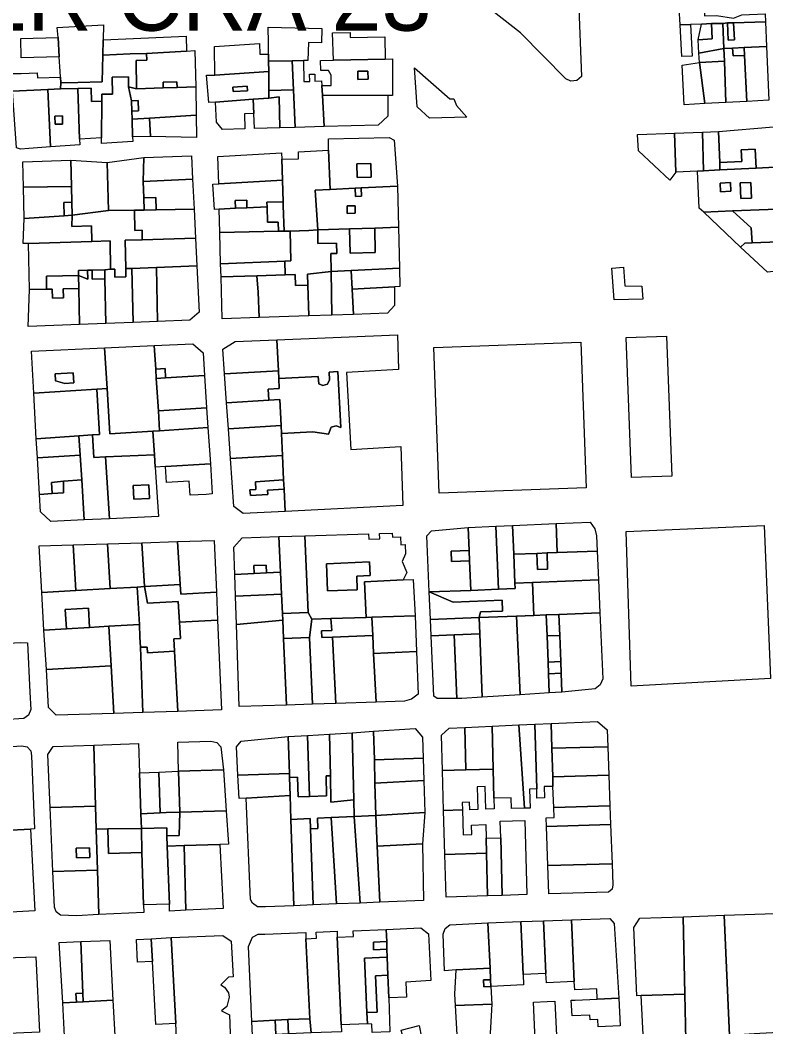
# Model space of a CAD drawing. Header units: inches. Extents: x 1138763 to 1140867, y 1050756 to 1053008.
# Drawn here: x 1139980.6 to 1140257.9, y 1052256.3 to 1052630.8 of the extents above; entities that cross this region are included whole.
import ezdxf

# ---------------------------------------------------------------- set-up
doc = ezdxf.new("R2010")
doc.units = ezdxf.units.IN
doc.header["$MEASUREMENT"] = 0
doc.linetypes.add('HIDDEN2', pattern=[0.1875, 0.125, -0.0625])
doc.layers.add('INTERCEPTORES REDISEÑADOS', color=92, linetype='HIDDEN2', lineweight=53)
doc.layers.add('LimEdif_AM', color=44, linetype='Continuous', lineweight=5)

msp = doc.modelspace()

# ---------------------------------------------------------------- linework, layer by layer
at = {"layer": 'LimEdif_AM'}
for points in [[(1140245.06, 1052642.5), (1140245.44, 1052637.62), (1140234.81, 1052637.25), (1140235.06, 1052632.37), (1140239.56, 1052632.5), (1140245.94, 1052631.5), (1140249.06, 1052632.75), (1140257.69, 1052633.12), (1140257.81, 1052630.12), (1140245.94, 1052629.75), (1140243.69, 1052629.75), (1140241.94, 1052629.62), (1140237.69, 1052629.5), (1140234.06, 1052629.37), (1140229.94, 1052629.25), (1140226.06, 1052629.12), (1140225.31, 1052641.62), (1140240.94, 1052642.37), (1140245.06, 1052642.5)], [(1140188.31, 1052638.5), (1140189.31, 1052609.87), (1140187.69, 1052608.37), (1140185.44, 1052608.12), (1140183.56, 1052609), (1140166.69, 1052626.12), (1140153.06, 1052636.75), (1140186.19, 1052638.62), (1140188.31, 1052638.5)], [(1140241.94, 1052629.62), (1140242.31, 1052620.25), (1140233.06, 1052618.5), (1140232.81, 1052623.5), (1140237.94, 1052623.87), (1140237.69, 1052629.5), (1140241.94, 1052629.62)], [(1140257.81, 1052630.12), (1140258.19, 1052621), (1140249.81, 1052620.62), (1140245.56, 1052620.37), (1140242.31, 1052620.25), (1140241.94, 1052629.62), (1140243.69, 1052629.75), (1140243.94, 1052623.37), (1140246.31, 1052623.5), (1140245.94, 1052629.75), (1140257.81, 1052630.12)], [(1140245.94, 1052629.75), (1140246.31, 1052623.5), (1140243.94, 1052623.37), (1140243.69, 1052629.75), (1140245.94, 1052629.75)], [(1139994.69, 1052624.37), (1139994.31, 1052628.12), (1140011.56, 1052629.12), (1140011.44, 1052623.5), (1140011.31, 1052617.75), (1140011.06, 1052607.87), (1140002.06, 1052607.62), (1139995.69, 1052607.5), (1139995.56, 1052609.62), (1139995.44, 1052611.75), (1139995.06, 1052617.12), (1139994.69, 1052624.37)], [(1140072.94, 1052618.12), (1140072.94, 1052622.37), (1140072.81, 1052628.25), (1140092.81, 1052627.75), (1140092.69, 1052622.37), (1140087.81, 1052622.5), (1140087.56, 1052615.75), (1140085.94, 1052615.75), (1140081.69, 1052615.62), (1140072.94, 1052615.5), (1140072.94, 1052618.12)], [(1140116.31, 1052616.25), (1140097.06, 1052615.87), (1140096.81, 1052626.12), (1140103.31, 1052626.25), (1140103.31, 1052624.37), (1140116.19, 1052624.62), (1140116.31, 1052616.25)], [(1140229.94, 1052629.25), (1140230.56, 1052617.37), (1140226.69, 1052617.25), (1140226.06, 1052629.12), (1140229.94, 1052629.25)], [(1140237.69, 1052629.5), (1140237.94, 1052623.87), (1140232.81, 1052623.5), (1140234.06, 1052629.37), (1140237.69, 1052629.5)], [(1139995.06, 1052617.12), (1139980.94, 1052616.75), (1139980.81, 1052624), (1139994.69, 1052624.37), (1139995.06, 1052617.12)], [(1140011.44, 1052623.5), (1140042.31, 1052624.87), (1140042.44, 1052619.25), (1140027.56, 1052618.37), (1140021.44, 1052618.25), (1140011.31, 1052617.75), (1140011.44, 1052623.5)], [(1140042.44, 1052619.25), (1140045.56, 1052619.5), (1140045.94, 1052606), (1140038.94, 1052605.75), (1140038.81, 1052607.87), (1140033.81, 1052607.75), (1140033.81, 1052605.62), (1140023.81, 1052605.25), (1140023.69, 1052615.75), (1140027.69, 1052615.87), (1140027.56, 1052618.37), (1140042.44, 1052619.25)], [(1140072.94, 1052615.5), (1140073.06, 1052611.75), (1140052.94, 1052610.37), (1140052.81, 1052621), (1140069.56, 1052622.12), (1140069.69, 1052618.12), (1140072.94, 1052618.12), (1140072.94, 1052615.5)], [(1140242.31, 1052620.25), (1140242.56, 1052615.5), (1140233.31, 1052615), (1140233.06, 1052618.5), (1140242.31, 1052620.25)], [(1140245.56, 1052620.37), (1140245.81, 1052617.5), (1140249.94, 1052617.62), (1140250.81, 1052600.5), (1140243.06, 1052600.12), (1140242.56, 1052615.5), (1140242.31, 1052620.25), (1140245.56, 1052620.37)], [(1140249.81, 1052620.62), (1140249.94, 1052617.62), (1140245.81, 1052617.5), (1140245.56, 1052620.37), (1140249.81, 1052620.62)], [(1140258.19, 1052621), (1140259.06, 1052601), (1140250.81, 1052600.5), (1140249.94, 1052617.62), (1140249.81, 1052620.62), (1140258.19, 1052621)], [(1140027.56, 1052618.37), (1140027.69, 1052615.87), (1140023.69, 1052615.75), (1140023.81, 1052605.25), (1140020.81, 1052606), (1140020.81, 1052609.75), (1140014.81, 1052609.62), (1140014.94, 1052603.25), (1140010.94, 1052603.25), (1140010.94, 1052600.62), (1140007.06, 1052600.5), (1140006.94, 1052605.5), (1140002.06, 1052605.37), (1139995.56, 1052605.25), (1139995.69, 1052607.5), (1140002.06, 1052607.62), (1140011.06, 1052607.87), (1140011.31, 1052617.75), (1140021.44, 1052618.25), (1140027.56, 1052618.37)], [(1140081.69, 1052615.62), (1140082.19, 1052604.87), (1140073.06, 1052604.62), (1140073.06, 1052611.75), (1140072.94, 1052615.5), (1140081.69, 1052615.62)], [(1140085.94, 1052615.75), (1140086.06, 1052608), (1140088.31, 1052608), (1140088.19, 1052610.75), (1140090.19, 1052610.75), (1140090.19, 1052608.12), (1140092.69, 1052608.25), (1140092.81, 1052606.5), (1140093.06, 1052602.87), (1140093.69, 1052591.25), (1140082.81, 1052590.87), (1140082.19, 1052604.87), (1140081.69, 1052615.62), (1140085.94, 1052615.75)], [(1140116.31, 1052616.25), (1140119.06, 1052616.37), (1140119.06, 1052602.75), (1140117.31, 1052602.75), (1140093.06, 1052602.87), (1140092.81, 1052606.5), (1140096.31, 1052606.5), (1140096.31, 1052610.37), (1140095.31, 1052612.12), (1140092.44, 1052612.12), (1140092.31, 1052615.75), (1140097.06, 1052615.87), (1140116.31, 1052616.25)], [(1140235.19, 1052599.75), (1140227.56, 1052599.25), (1140226.81, 1052614.12), (1140233.31, 1052615), (1140235.19, 1052599.75)], [(1140242.56, 1052615.5), (1140243.06, 1052600.12), (1140235.19, 1052599.75), (1140233.31, 1052615), (1140242.56, 1052615.5)], [(1139995.69, 1052607.5), (1139995.56, 1052605.25), (1139990.81, 1052605), (1139977.69, 1052604.37), (1139977.31, 1052611), (1139980.94, 1052611), (1139986.94, 1052611.25), (1139987.06, 1052609.37), (1139995.56, 1052609.62), (1139995.69, 1052607.5)], [(1140073.06, 1052611.75), (1140073.06, 1052604.62), (1140073.06, 1052601.75), (1140067.19, 1052601.37), (1140053.19, 1052600.25), (1140050.69, 1052600.12), (1140049.94, 1052610.37), (1140052.94, 1052610.37), (1140073.06, 1052611.75)], [(1140106.19, 1052608.75), (1140110.06, 1052608.87), (1140109.94, 1052611.87), (1140106.19, 1052611.87), (1140106.19, 1052608.75)], [(1140106.19, 1052608.75), (1140106.19, 1052611.87), (1140109.94, 1052611.87), (1140110.06, 1052608.87), (1140106.19, 1052608.75)], [(1140132.81, 1052594.37), (1140128.19, 1052598.5), (1140127.31, 1052613.12), (1140140.44, 1052601.5), (1140141.94, 1052601.5), (1140142.81, 1052599), (1140146.69, 1052594.75), (1140132.81, 1052594.37)], [(1140020.81, 1052606), (1140021.94, 1052600.75), (1140022.06, 1052597), (1140022.19, 1052594), (1140022.31, 1052587.37), (1140022.44, 1052585.62), (1140010.81, 1052584.87), (1140010.81, 1052587), (1140010.94, 1052600.62), (1140010.94, 1052603.25), (1140014.94, 1052603.25), (1140014.81, 1052609.62), (1140020.81, 1052609.75), (1140020.81, 1052606)], [(1140038.94, 1052605.75), (1140033.81, 1052605.62), (1140033.81, 1052607.75), (1140038.81, 1052607.87), (1140038.94, 1052605.75)], [(1139990.81, 1052605), (1139991.81, 1052583.62), (1139983.81, 1052583.12), (1139980.69, 1052582.87), (1139979.19, 1052583.37), (1139977.69, 1052604.37), (1139990.81, 1052605)], [(1140002.06, 1052605.37), (1140002.69, 1052586.5), (1140002.81, 1052584.37), (1139991.81, 1052583.62), (1139990.81, 1052605), (1139995.56, 1052605.25), (1140002.06, 1052605.37)], [(1140010.94, 1052600.62), (1140010.81, 1052587), (1140002.69, 1052586.5), (1140002.06, 1052605.37), (1140006.94, 1052605.5), (1140007.06, 1052600.5), (1140010.94, 1052600.62)], [(1140045.94, 1052606), (1140046.06, 1052595.5), (1140028.69, 1052594.37), (1140022.19, 1052594), (1140022.06, 1052597), (1140024.56, 1052597.12), (1140024.44, 1052600.87), (1140021.94, 1052600.75), (1140020.81, 1052606), (1140023.81, 1052605.25), (1140033.81, 1052605.62), (1140038.94, 1052605.75), (1140045.94, 1052606)], [(1140059.81, 1052604.25), (1140065.19, 1052604.5), (1140065.06, 1052606.25), (1140059.69, 1052605.87), (1140059.81, 1052604.25)], [(1140059.81, 1052604.25), (1140059.69, 1052605.87), (1140065.06, 1052606.25), (1140065.19, 1052604.5), (1140059.81, 1052604.25)], [(1140082.19, 1052604.87), (1140082.81, 1052590.87), (1140077.19, 1052590.75), (1140076.94, 1052602.25), (1140073.06, 1052601.75), (1140073.06, 1052604.62), (1140082.19, 1052604.87)], [(1140022.06, 1052597), (1140021.94, 1052600.75), (1140024.44, 1052600.87), (1140024.56, 1052597.12), (1140022.06, 1052597)], [(1140067.19, 1052601.37), (1140067.44, 1052596.12), (1140064.06, 1052596), (1140064.19, 1052590.37), (1140055.81, 1052590.12), (1140053.56, 1052592.87), (1140053.19, 1052600.25), (1140067.19, 1052601.37)], [(1140073.06, 1052601.75), (1140076.94, 1052602.25), (1140077.19, 1052590.75), (1140067.69, 1052590.5), (1140067.44, 1052596.12), (1140067.19, 1052601.37), (1140073.06, 1052601.75)], [(1140117.31, 1052602.75), (1140117.31, 1052595.12), (1140113.69, 1052591.75), (1140093.69, 1052591.25), (1140093.06, 1052602.87), (1140117.31, 1052602.75)], [(1139996.31, 1052592.12), (1139996.31, 1052595.25), (1139993.44, 1052595.12), (1139993.56, 1052592.12), (1139996.31, 1052592.12)], [(1139996.31, 1052592.12), (1139993.56, 1052592.12), (1139993.44, 1052595.12), (1139996.31, 1052595.25), (1139996.31, 1052592.12)], [(1140028.69, 1052594.37), (1140029.06, 1052587.5), (1140022.31, 1052587.37), (1140022.19, 1052594), (1140028.69, 1052594.37)], [(1140046.06, 1052595.5), (1140046.19, 1052587.12), (1140029.06, 1052587.5), (1140028.69, 1052594.37), (1140046.06, 1052595.5)], [(1140224.44, 1052574.25), (1140222.19, 1052571.25), (1140210.56, 1052582.25), (1140210.19, 1052588.25), (1140223.94, 1052588.75), (1140224.44, 1052574.25)], [(1140223.94, 1052588.75), (1140234.31, 1052589.12), (1140234.69, 1052574.75), (1140232.56, 1052574.62), (1140224.44, 1052574.25), (1140223.94, 1052588.75)], [(1140234.31, 1052589.12), (1140240.31, 1052589.37), (1140240.81, 1052577.87), (1140240.81, 1052575.12), (1140234.69, 1052574.75), (1140234.31, 1052589.12)], [(1140240.81, 1052577.87), (1140240.31, 1052589.37), (1140260.81, 1052591.12), (1140261.44, 1052576.12), (1140254.31, 1052575.75), (1140253.94, 1052582.87), (1140248.81, 1052582.62), (1140249.06, 1052578.25), (1140240.81, 1052577.87)], [(1140095.31, 1052582.5), (1140095.31, 1052586.62), (1140117.81, 1052587.12), (1140119.69, 1052586.12), (1140120.94, 1052569), (1140107.44, 1052568.37), (1140105.19, 1052568.25), (1140095.94, 1052567.87), (1140095.31, 1052582.5)], [(1140078.19, 1052571.25), (1140054.44, 1052569.87), (1140054.06, 1052580.12), (1140077.81, 1052581.5), (1140077.94, 1052579.12), (1140078.19, 1052571.25)], [(1140077.94, 1052579.12), (1140084.06, 1052579.25), (1140084.06, 1052581.87), (1140095.31, 1052582.5), (1140095.94, 1052567.87), (1140090.31, 1052567.62), (1140091.31, 1052552.75), (1140087.94, 1052552.5), (1140081.06, 1052552.37), (1140078.81, 1052552.37), (1140078.44, 1052561.75), (1140078.44, 1052563.25), (1140078.19, 1052571.25), (1140077.94, 1052579.12)], [(1140254.31, 1052575.75), (1140240.81, 1052575.12), (1140240.81, 1052577.87), (1140249.06, 1052578.25), (1140248.81, 1052582.62), (1140253.94, 1052582.87), (1140254.31, 1052575.75)], [(1139999.44, 1052578.75), (1139999.69, 1052568.87), (1139981.81, 1052568.62), (1139981.56, 1052578.12), (1139999.44, 1052578.75)], [(1139999.44, 1052578.75), (1140012.94, 1052577.87), (1140013.44, 1052560), (1139999.94, 1052558.25), (1139999.81, 1052563.12), (1139999.69, 1052568.87), (1139999.44, 1052578.75)], [(1140012.94, 1052577.87), (1140026.56, 1052579.75), (1140026.31, 1052570.75), (1140026.56, 1052564.75), (1140026.69, 1052560.12), (1140023.06, 1052560.12), (1140013.44, 1052560), (1140012.94, 1052577.87)], [(1140026.56, 1052579.75), (1140044.31, 1052580.37), (1140044.69, 1052571.62), (1140026.31, 1052570.75), (1140026.56, 1052579.75)], [(1140105.94, 1052572.25), (1140111.19, 1052572.37), (1140111.06, 1052577.5), (1140105.81, 1052577.37), (1140105.94, 1052572.25)], [(1140105.94, 1052572.25), (1140105.81, 1052577.37), (1140111.06, 1052577.5), (1140111.19, 1052572.37), (1140105.94, 1052572.25)], [(1140261.44, 1052576.12), (1140262.19, 1052560.5), (1140245.56, 1052559.87), (1140234.81, 1052559.37), (1140233.19, 1052560.87), (1140232.56, 1052574.62), (1140234.69, 1052574.75), (1140240.81, 1052575.12), (1140254.31, 1052575.75), (1140261.44, 1052576.12)], [(1140044.69, 1052571.62), (1140045.31, 1052560.5), (1140031.19, 1052560.25), (1140031.06, 1052564.87), (1140026.56, 1052564.75), (1140026.31, 1052570.75), (1140044.69, 1052571.62)], [(1140078.19, 1052571.25), (1140078.44, 1052563.25), (1140072.31, 1052563.12), (1140072.44, 1052561.37), (1140064.94, 1052561), (1140064.94, 1052563.87), (1140060.56, 1052563.75), (1140060.69, 1052560.87), (1140054.56, 1052560.5), (1140052.81, 1052560.37), (1140052.19, 1052569.75), (1140054.44, 1052569.87), (1140078.19, 1052571.25)], [(1140241.06, 1052567), (1140244.94, 1052567.25), (1140244.81, 1052570.37), (1140240.94, 1052570.12), (1140241.06, 1052567)], [(1140241.06, 1052567), (1140240.94, 1052570.12), (1140244.81, 1052570.37), (1140244.94, 1052567.25), (1140241.06, 1052567)], [(1140248.69, 1052564.5), (1140252.56, 1052564.62), (1140252.31, 1052570.37), (1140248.44, 1052570.25), (1140248.69, 1052564.5)], [(1140248.69, 1052564.5), (1140248.44, 1052570.25), (1140252.31, 1052570.37), (1140252.56, 1052564.62), (1140248.69, 1052564.5)], [(1139999.69, 1052568.87), (1139999.81, 1052563.12), (1139996.81, 1052563), (1139996.94, 1052558), (1139982.06, 1052557), (1139981.81, 1052568.62), (1139999.69, 1052568.87)], [(1140120.94, 1052569), (1140121.31, 1052553.75), (1140112.44, 1052553.37), (1140103.06, 1052553.12), (1140091.31, 1052552.75), (1140090.31, 1052567.62), (1140095.94, 1052567.87), (1140105.19, 1052568.25), (1140105.31, 1052565.25), (1140107.56, 1052565.37), (1140107.44, 1052568.37), (1140120.94, 1052569)], [(1140107.44, 1052568.37), (1140107.56, 1052565.37), (1140105.31, 1052565.25), (1140105.19, 1052568.25), (1140107.44, 1052568.37)], [(1139999.94, 1052558.25), (1139996.94, 1052558), (1139996.81, 1052563), (1139999.81, 1052563.12), (1139999.94, 1052558.25)], [(1140031.19, 1052560.25), (1140026.69, 1052560.12), (1140026.56, 1052564.75), (1140031.06, 1052564.87), (1140031.19, 1052560.25)], [(1140064.94, 1052561), (1140060.69, 1052560.87), (1140060.56, 1052563.75), (1140064.94, 1052563.87), (1140064.94, 1052561)], [(1140078.44, 1052563.25), (1140078.44, 1052561.75), (1140078.81, 1052552.37), (1140076.69, 1052552.37), (1140076.56, 1052555.62), (1140072.56, 1052555.62), (1140072.44, 1052561.37), (1140072.31, 1052563.12), (1140078.44, 1052563.25)], [(1140023.06, 1052560.12), (1140023.19, 1052552.5), (1140025.94, 1052552.62), (1140025.94, 1052549.12), (1140019.69, 1052549), (1140019.94, 1052538.37), (1140019.94, 1052535.37), (1140015.81, 1052535.25), (1140015.81, 1052538.12), (1140014.19, 1052538.12), (1140014.06, 1052548.75), (1140007.19, 1052548.5), (1140007.06, 1052554.25), (1139999.81, 1052554), (1139999.94, 1052558.25), (1140013.44, 1052560), (1140023.06, 1052560.12)], [(1140045.31, 1052560.5), (1140045.81, 1052549.75), (1140025.94, 1052549.12), (1140025.94, 1052552.62), (1140023.19, 1052552.5), (1140023.06, 1052560.12), (1140026.69, 1052560.12), (1140031.19, 1052560.25), (1140045.31, 1052560.5)], [(1140072.44, 1052561.37), (1140072.56, 1052555.62), (1140076.56, 1052555.62), (1140076.69, 1052552.37), (1140054.81, 1052551.87), (1140054.56, 1052560.5), (1140060.69, 1052560.87), (1140064.94, 1052561), (1140072.44, 1052561.37)], [(1140102.19, 1052558.87), (1140105.19, 1052559), (1140105.19, 1052561.75), (1140102.19, 1052561.75), (1140102.19, 1052558.87)], [(1140102.19, 1052558.87), (1140102.19, 1052561.75), (1140105.19, 1052561.75), (1140105.19, 1052559), (1140102.19, 1052558.87)], [(1140245.56, 1052559.87), (1140252.44, 1052553.5), (1140252.81, 1052548), (1140250.06, 1052547.87), (1140248.56, 1052546.37), (1140234.81, 1052559.37), (1140245.56, 1052559.87)], [(1140262.19, 1052560.5), (1140262.69, 1052548.37), (1140252.81, 1052548), (1140252.44, 1052553.5), (1140245.56, 1052559.87), (1140262.19, 1052560.5)], [(1139999.94, 1052558.25), (1139999.81, 1052554), (1140007.06, 1052554.25), (1140007.19, 1052548.5), (1139983.69, 1052547.75), (1139981.69, 1052547.75), (1139982.06, 1052557), (1139996.94, 1052558), (1139999.94, 1052558.25)], [(1140078.81, 1052552.37), (1140081.06, 1052552.37), (1140081.31, 1052541.25), (1140079.06, 1052541.12), (1140055.06, 1052540.12), (1140054.81, 1052551.87), (1140076.69, 1052552.37), (1140078.81, 1052552.37)], [(1140091.31, 1052552.75), (1140091.31, 1052547.75), (1140098.19, 1052547.87), (1140098.31, 1052544), (1140096.19, 1052544), (1140096.31, 1052537.25), (1140087.44, 1052536.37), (1140087.56, 1052532.25), (1140082.94, 1052532.12), (1140082.81, 1052536.25), (1140079.19, 1052536.12), (1140079.06, 1052541.12), (1140081.31, 1052541.25), (1140081.06, 1052552.37), (1140087.94, 1052552.5), (1140091.31, 1052552.75)], [(1140121.31, 1052553.75), (1140121.69, 1052538.5), (1140103.69, 1052537.62), (1140096.31, 1052537.25), (1140096.19, 1052544), (1140098.31, 1052544), (1140098.19, 1052547.87), (1140091.31, 1052547.75), (1140091.31, 1052552.75), (1140103.06, 1052553.12), (1140103.31, 1052544.12), (1140112.56, 1052544.37), (1140112.44, 1052553.37), (1140121.31, 1052553.75)], [(1140112.44, 1052553.37), (1140112.56, 1052544.37), (1140103.31, 1052544.12), (1140103.06, 1052553.12), (1140112.44, 1052553.37)], [(1140007.19, 1052548.5), (1140014.06, 1052548.75), (1140014.19, 1052538.12), (1140012.06, 1052537.87), (1140007.31, 1052537.75), (1140005.56, 1052537.75), (1140002.31, 1052537.62), (1140002.31, 1052535.87), (1139990.31, 1052535.62), (1139990.31, 1052530.75), (1139984.06, 1052530.62), (1139983.69, 1052547.75), (1140007.19, 1052548.5)], [(1140045.81, 1052549.75), (1140046.31, 1052539.37), (1140031.31, 1052538.75), (1140022.06, 1052538.37), (1140019.94, 1052538.37), (1140019.69, 1052549), (1140025.94, 1052549.12), (1140045.81, 1052549.75)], [(1140262.69, 1052548.37), (1140263.19, 1052537.5), (1140258.56, 1052537), (1140248.56, 1052546.37), (1140250.06, 1052547.87), (1140252.81, 1052548), (1140262.69, 1052548.37)], [(1140079.06, 1052541.12), (1140079.19, 1052536.12), (1140068.56, 1052535.75), (1140055.31, 1052535.37), (1140055.06, 1052540.12), (1140079.06, 1052541.12)], [(1140005.56, 1052537.75), (1140005.69, 1052534.5), (1140002.31, 1052535.87), (1140002.31, 1052537.62), (1140005.56, 1052537.75)], [(1140007.31, 1052537.75), (1140007.31, 1052534.5), (1140012.06, 1052534.62), (1140012.44, 1052518), (1140002.69, 1052517.62), (1140002.44, 1052531), (1140002.31, 1052535.87), (1140005.69, 1052534.5), (1140005.56, 1052537.75), (1140007.31, 1052537.75)], [(1140012.06, 1052537.87), (1140012.06, 1052534.62), (1140007.31, 1052534.5), (1140007.31, 1052537.75), (1140012.06, 1052537.87)], [(1140022.06, 1052538.37), (1140022.56, 1052518.37), (1140012.44, 1052518), (1140012.06, 1052534.62), (1140012.06, 1052537.87), (1140014.19, 1052538.12), (1140015.81, 1052538.12), (1140015.81, 1052535.25), (1140019.94, 1052535.37), (1140019.94, 1052538.37), (1140022.06, 1052538.37)], [(1140031.31, 1052538.75), (1140031.69, 1052518.75), (1140022.56, 1052518.37), (1140022.06, 1052538.37), (1140031.31, 1052538.75)], [(1140046.31, 1052539.37), (1140047.19, 1052522.12), (1140043.69, 1052519.25), (1140031.69, 1052518.75), (1140031.31, 1052538.75), (1140046.31, 1052539.37)], [(1140079.19, 1052536.12), (1140082.81, 1052536.25), (1140082.94, 1052532.12), (1140087.56, 1052532.25), (1140087.94, 1052520.87), (1140069.44, 1052520.25), (1140069.06, 1052529.62), (1140068.56, 1052535.75), (1140079.19, 1052536.12)], [(1140096.31, 1052537.25), (1140096.44, 1052521.12), (1140087.94, 1052520.87), (1140087.56, 1052532.25), (1140087.44, 1052536.37), (1140096.31, 1052537.25)], [(1140103.69, 1052537.62), (1140104.06, 1052530.75), (1140104.56, 1052521.37), (1140096.44, 1052521.12), (1140096.31, 1052537.25), (1140103.69, 1052537.62)], [(1140121.69, 1052538.5), (1140121.81, 1052531.75), (1140119.81, 1052531.62), (1140104.06, 1052530.75), (1140103.69, 1052537.62), (1140121.69, 1052538.5)], [(1140201.56, 1052526.75), (1140200.69, 1052538.5), (1140204.94, 1052538.87), (1140205.44, 1052532), (1140211.81, 1052531.87), (1140212.19, 1052527), (1140201.56, 1052526.75)], [(1140002.44, 1052531), (1139996.56, 1052530.87), (1139996.69, 1052527.5), (1139992.56, 1052527.37), (1139992.44, 1052530.75), (1139990.31, 1052530.75), (1139990.31, 1052535.62), (1140002.31, 1052535.87), (1140002.44, 1052531)], [(1140068.56, 1052535.75), (1140069.06, 1052529.62), (1140069.44, 1052520.25), (1140055.69, 1052519.75), (1140055.31, 1052535.37), (1140068.56, 1052535.75)], [(1139990.31, 1052530.75), (1139992.44, 1052530.75), (1139992.56, 1052527.37), (1139996.69, 1052527.5), (1139996.56, 1052530.87), (1140002.44, 1052531), (1140002.69, 1052517.62), (1139983.56, 1052516.87), (1139984.06, 1052530.62), (1139990.31, 1052530.75)], [(1140119.81, 1052531.62), (1140119.81, 1052524.62), (1140117.19, 1052521.75), (1140104.56, 1052521.37), (1140104.06, 1052530.75), (1140119.81, 1052531.62)], [(1140076.69, 1052500.37), (1140076.06, 1052511.87), (1140120.94, 1052513.75), (1140121.31, 1052500.87), (1140101.94, 1052499.75), (1140103.56, 1052471.12), (1140122.19, 1052472.25), (1140122.94, 1052450.25), (1140079.19, 1052448), (1140078.81, 1052456.37), (1140078.56, 1052459.75), (1140078.19, 1052468.87), (1140077.81, 1052477), (1140089.44, 1052477.62), (1140095.31, 1052476.75), (1140096.31, 1052479.37), (1140098.06, 1052479.87), (1140099.81, 1052479.25), (1140098.69, 1052500.12), (1140095.56, 1052499.87), (1140095.69, 1052497), (1140094.94, 1052495.37), (1140093.19, 1052494.87), (1140091.69, 1052495.5), (1140091.44, 1052498.25), (1140076.81, 1052497.5), (1140076.69, 1052500.37)], [(1140031.06, 1052501), (1140030.44, 1052509.75), (1140044.81, 1052510.37), (1140048.69, 1052507), (1140049.19, 1052498.62), (1140034.69, 1052497.75), (1140034.56, 1052501.25), (1140031.06, 1052501)], [(1140076.69, 1052500.37), (1140056.56, 1052499.25), (1140055.94, 1052508.37), (1140060.56, 1052511.25), (1140076.06, 1052511.87), (1140076.69, 1052500.37)], [(1140136.44, 1052454.87), (1140134.44, 1052509), (1140189.06, 1052511), (1140191.06, 1052456.87), (1140136.44, 1052454.87)], [(1140207.94, 1052460.62), (1140205.94, 1052512.75), (1140220.94, 1052513.25), (1140222.94, 1052461.12), (1140207.94, 1052460.62)], [(1140012.94, 1052493.75), (1140009.06, 1052493.5), (1139985.69, 1052492), (1139984.81, 1052507.62), (1140011.94, 1052508.87), (1140012.94, 1052493.75)], [(1140011.94, 1052508.87), (1140030.44, 1052509.75), (1140031.06, 1052501), (1140031.19, 1052497.5), (1140032.06, 1052485.5), (1140032.44, 1052478), (1140029.94, 1052477.87), (1140013.94, 1052476.87), (1140012.94, 1052493.75), (1140011.94, 1052508.87)], [(1139997.19, 1052495.62), (1140000.56, 1052495.87), (1140000.31, 1052499.62), (1139993.56, 1052499.25), (1139993.69, 1052496.62), (1139997.19, 1052495.62)], [(1139997.19, 1052495.62), (1139993.69, 1052496.62), (1139993.56, 1052499.25), (1140000.31, 1052499.62), (1140000.56, 1052495.87), (1139997.19, 1052495.62)], [(1140034.69, 1052497.75), (1140031.19, 1052497.5), (1140031.06, 1052501), (1140034.56, 1052501.25), (1140034.69, 1052497.75)], [(1140049.19, 1052498.62), (1140049.94, 1052486.62), (1140032.06, 1052485.5), (1140031.19, 1052497.5), (1140034.69, 1052497.75), (1140049.19, 1052498.62)], [(1140076.69, 1052500.37), (1140076.81, 1052497.5), (1140076.94, 1052493.75), (1140072.81, 1052493.5), (1140073.06, 1052489.5), (1140057.31, 1052488.5), (1140056.56, 1052499.25), (1140076.69, 1052500.37)], [(1140076.81, 1052497.5), (1140091.44, 1052498.25), (1140091.69, 1052495.5), (1140093.19, 1052494.87), (1140094.94, 1052495.37), (1140095.69, 1052497), (1140095.56, 1052499.87), (1140098.69, 1052500.12), (1140099.81, 1052479.25), (1140098.06, 1052479.87), (1140096.31, 1052479.37), (1140095.31, 1052476.75), (1140089.44, 1052477.62), (1140077.81, 1052477), (1140077.69, 1052480), (1140077.19, 1052489.75), (1140073.06, 1052489.5), (1140072.81, 1052493.5), (1140076.94, 1052493.75), (1140076.81, 1052497.5)], [(1140009.06, 1052493.5), (1140010.06, 1052476.62), (1140007.44, 1052476.5), (1140002.44, 1052476.12), (1139986.56, 1052475.12), (1139985.69, 1052492), (1140009.06, 1052493.5)], [(1140012.94, 1052493.75), (1140013.94, 1052476.87), (1140029.94, 1052477.87), (1140030.56, 1052469.12), (1140012.31, 1052468.37), (1140007.94, 1052468.12), (1140007.44, 1052476.5), (1140010.06, 1052476.62), (1140009.06, 1052493.5), (1140012.94, 1052493.75)], [(1140073.06, 1052489.5), (1140077.19, 1052489.75), (1140077.69, 1052480), (1140058.06, 1052478.75), (1140057.31, 1052488.5), (1140073.06, 1052489.5)], [(1140049.94, 1052486.62), (1140050.44, 1052479.25), (1140032.44, 1052478), (1140032.06, 1052485.5), (1140049.94, 1052486.62)], [(1140077.69, 1052480), (1140077.81, 1052477), (1140078.19, 1052468.87), (1140058.81, 1052467.75), (1140058.06, 1052478.75), (1140077.69, 1052480)], [(1140002.44, 1052476.12), (1140002.94, 1052469), (1139987.06, 1052468), (1139986.56, 1052475.12), (1140002.44, 1052476.12)], [(1140007.44, 1052476.5), (1140007.94, 1052468.12), (1140012.31, 1052468.37), (1140013.81, 1052445.25), (1140004.44, 1052444.87), (1140003.56, 1052459.75), (1140002.94, 1052469), (1140002.44, 1052476.12), (1140007.44, 1052476.5)], [(1140050.44, 1052479.25), (1140051.31, 1052465.75), (1140034.69, 1052464.75), (1140030.81, 1052464.5), (1140030.56, 1052469.12), (1140029.94, 1052477.87), (1140032.44, 1052478), (1140050.44, 1052479.25)], [(1140002.94, 1052469), (1140003.56, 1052459.75), (1139996.69, 1052459.37), (1139992.19, 1052458.87), (1139992.44, 1052454.75), (1139987.81, 1052454.37), (1139987.06, 1052468), (1140002.94, 1052469)], [(1140030.56, 1052469.12), (1140030.81, 1052464.5), (1140031.56, 1052453.37), (1140032.06, 1052446.12), (1140013.81, 1052445.25), (1140012.31, 1052468.37), (1140030.56, 1052469.12)], [(1140078.19, 1052468.87), (1140078.56, 1052459.75), (1140068.06, 1052459.12), (1140068.19, 1052456.25), (1140066.06, 1052456.12), (1140066.19, 1052454), (1140072.69, 1052454.37), (1140072.56, 1052456), (1140078.81, 1052456.37), (1140079.19, 1052448), (1140063.56, 1052447.25), (1140060.06, 1052449.87), (1140058.81, 1052467.75), (1140078.19, 1052468.87)], [(1140051.31, 1052465.75), (1140051.94, 1052454.62), (1140049.81, 1052454.37), (1140043.81, 1052454.12), (1140043.44, 1052459.25), (1140035.06, 1052458.87), (1140034.69, 1052464.75), (1140051.31, 1052465.75)], [(1140003.56, 1052459.75), (1140004.44, 1052444.87), (1139991.94, 1052444.25), (1139988.19, 1052447.87), (1139987.81, 1052454.37), (1139992.44, 1052454.75), (1139996.69, 1052455), (1139996.69, 1052459.37), (1140003.56, 1052459.75)], [(1139992.44, 1052454.75), (1139992.19, 1052458.87), (1139996.69, 1052459.37), (1139996.69, 1052455), (1139992.44, 1052454.75)], [(1140022.81, 1052452.62), (1140028.69, 1052452.87), (1140028.44, 1052458), (1140022.56, 1052457.75), (1140022.81, 1052452.62)], [(1140022.81, 1052452.62), (1140022.56, 1052457.75), (1140028.44, 1052458), (1140028.69, 1052452.87), (1140022.81, 1052452.62)], [(1140078.81, 1052456.37), (1140072.56, 1052456), (1140072.69, 1052454.37), (1140066.19, 1052454), (1140066.06, 1052456.12), (1140068.19, 1052456.25), (1140068.06, 1052459.12), (1140078.56, 1052459.75), (1140078.81, 1052456.37)], [(1140147.19, 1052442.12), (1140157.44, 1052442.62), (1140158.44, 1052419.12), (1140148.19, 1052418.62), (1140147.69, 1052429.62), (1140147.56, 1052433.5), (1140147.19, 1052442.12)], [(1140157.44, 1052442.62), (1140163.69, 1052442.87), (1140164.19, 1052432.12), (1140164.56, 1052421.37), (1140164.69, 1052419.37), (1140158.44, 1052419.12), (1140157.44, 1052442.62)], [(1140163.69, 1052442.87), (1140179.94, 1052443.62), (1140180.31, 1052432.75), (1140176.56, 1052432.62), (1140172.81, 1052432.37), (1140164.19, 1052432.12), (1140163.69, 1052442.87)], [(1140179.94, 1052443.62), (1140192.56, 1052444.12), (1140194.31, 1052441.62), (1140194.94, 1052439), (1140195.19, 1052433.25), (1140180.31, 1052432.75), (1140179.94, 1052443.62)], [(1140207.81, 1052383), (1140205.94, 1052440.62), (1140257.31, 1052442.87), (1140259.69, 1052385.87), (1140207.81, 1052383)], [(1140077.44, 1052425.5), (1140072.19, 1052425.25), (1140072.06, 1052428.12), (1140067.44, 1052428), (1140067.56, 1052425), (1140060.44, 1052424.62), (1140060.06, 1052434.75), (1140063.19, 1052438.25), (1140076.81, 1052438.75), (1140077.44, 1052425.5)], [(1140076.81, 1052438.75), (1140086.44, 1052439), (1140087.69, 1052410.5), (1140078.19, 1052410.12), (1140077.81, 1052417.25), (1140077.44, 1052425.5), (1140076.81, 1052438.75)], [(1140086.44, 1052439), (1140110.19, 1052439.75), (1140110.31, 1052437.75), (1140114.31, 1052437.87), (1140114.19, 1052439.87), (1140118.94, 1052440), (1140119.06, 1052438.5), (1140122.06, 1052438.62), (1140122.19, 1052435.62), (1140123.81, 1052435.75), (1140123.94, 1052432.25), (1140122.69, 1052429.37), (1140124.44, 1052425.37), (1140123.06, 1052422.62), (1140108.69, 1052421.87), (1140109.31, 1052408.62), (1140096.19, 1052408.25), (1140089.06, 1052408), (1140087.69, 1052410.5), (1140086.44, 1052439)], [(1140147.56, 1052433.5), (1140140.94, 1052433.25), (1140141.06, 1052429.37), (1140147.69, 1052429.62), (1140148.19, 1052418.62), (1140132.69, 1052418.12), (1140131.81, 1052439), (1140133.56, 1052440.87), (1140147.19, 1052442.12), (1140147.56, 1052433.5)], [(1140001.31, 1052418.62), (1139988.69, 1052417.87), (1139987.69, 1052435.25), (1140000.31, 1052435.62), (1140001.31, 1052418.62)], [(1140000.31, 1052435.62), (1140013.06, 1052436), (1140014.06, 1052419.37), (1140001.31, 1052418.62), (1140000.31, 1052435.62)], [(1140013.06, 1052436), (1140025.81, 1052436.37), (1140026.81, 1052420.12), (1140024.06, 1052419.87), (1140014.06, 1052419.37), (1140013.06, 1052436)], [(1140025.81, 1052436.37), (1140039.06, 1052436.87), (1140040.06, 1052420.87), (1140026.81, 1052420.12), (1140025.81, 1052436.37)], [(1140040.06, 1052420.87), (1140039.06, 1052436.87), (1140052.69, 1052437.25), (1140053.56, 1052418), (1140040.31, 1052417.25), (1140040.06, 1052420.87)], [(1140147.69, 1052429.62), (1140141.06, 1052429.37), (1140140.94, 1052433.25), (1140147.56, 1052433.5), (1140147.69, 1052429.62)], [(1140195.19, 1052433.25), (1140195.69, 1052422.62), (1140171.19, 1052421.62), (1140164.56, 1052421.37), (1140164.19, 1052432.12), (1140172.81, 1052432.37), (1140173.06, 1052426.5), (1140176.69, 1052426.62), (1140176.56, 1052432.62), (1140180.31, 1052432.75), (1140195.19, 1052433.25)], [(1140176.56, 1052432.62), (1140176.69, 1052426.62), (1140173.06, 1052426.5), (1140172.81, 1052432.37), (1140176.56, 1052432.62)], [(1140072.19, 1052425.25), (1140067.56, 1052425), (1140067.44, 1052428), (1140072.06, 1052428.12), (1140072.19, 1052425.25)], [(1140094.94, 1052418.5), (1140105.94, 1052418.87), (1140105.81, 1052424), (1140110.81, 1052424.25), (1140110.56, 1052429.25), (1140094.56, 1052428.62), (1140094.94, 1052418.5)], [(1140094.94, 1052418.5), (1140094.56, 1052428.62), (1140110.56, 1052429.25), (1140110.81, 1052424.25), (1140105.81, 1052424), (1140105.94, 1052418.87), (1140094.94, 1052418.5)], [(1140077.44, 1052425.5), (1140077.81, 1052417.25), (1140060.69, 1052416.5), (1140060.44, 1052424.62), (1140067.56, 1052425), (1140072.19, 1052425.25), (1140077.44, 1052425.5)], [(1140026.81, 1052420.12), (1140027.94, 1052413.87), (1140039.31, 1052414.5), (1140039.81, 1052406.87), (1140040.19, 1052400.75), (1140037.69, 1052400.62), (1140037.94, 1052396.12), (1140027.94, 1052395.5), (1140027.81, 1052397.62), (1140025.31, 1052397.5), (1140025.06, 1052401.25), (1140024.94, 1052406), (1140024.06, 1052419.87), (1140026.81, 1052420.12)], [(1140040.06, 1052420.87), (1140040.31, 1052417.25), (1140053.56, 1052418), (1140053.94, 1052407.62), (1140039.81, 1052406.87), (1140039.31, 1052414.5), (1140027.94, 1052413.87), (1140026.81, 1052420.12), (1140040.06, 1052420.87)], [(1140123.06, 1052422.62), (1140126.81, 1052422.75), (1140127.44, 1052409.25), (1140111.44, 1052408.75), (1140109.31, 1052408.62), (1140108.69, 1052421.87), (1140123.06, 1052422.62)], [(1140171.19, 1052421.62), (1140171.69, 1052409.37), (1140165.19, 1052409.12), (1140151.31, 1052408.62), (1140151.81, 1052410.75), (1140159.94, 1052411), (1140159.81, 1052415), (1140141.69, 1052414.25), (1140132.69, 1052418.12), (1140148.19, 1052418.62), (1140158.44, 1052419.12), (1140164.69, 1052419.37), (1140164.56, 1052421.37), (1140171.19, 1052421.62)], [(1140195.69, 1052422.62), (1140196.19, 1052410.37), (1140180.94, 1052409.75), (1140176.19, 1052409.62), (1140171.69, 1052409.37), (1140171.19, 1052421.62), (1140195.69, 1052422.62)], [(1140024.06, 1052419.87), (1140024.94, 1052406), (1140013.56, 1052405.37), (1140006.31, 1052404.87), (1140005.94, 1052412.12), (1139997.31, 1052411.62), (1139997.81, 1052404.37), (1139989.44, 1052403.87), (1139988.69, 1052417.87), (1140001.31, 1052418.62), (1140014.06, 1052419.37), (1140024.06, 1052419.87)], [(1140077.81, 1052417.25), (1140078.19, 1052410.12), (1140078.31, 1052407.62), (1140061.06, 1052406), (1140060.69, 1052416.5), (1140077.81, 1052417.25)], [(1140151.31, 1052408.62), (1140133.19, 1052407.87), (1140132.69, 1052418.12), (1140141.69, 1052414.25), (1140159.81, 1052415), (1140159.94, 1052411), (1140151.81, 1052410.75), (1140151.31, 1052408.62)], [(1140006.31, 1052404.87), (1139997.81, 1052404.37), (1139997.31, 1052411.62), (1140005.94, 1052412.12), (1140006.31, 1052404.87)], [(1140087.69, 1052410.5), (1140089.06, 1052408), (1140088.19, 1052401.12), (1140078.56, 1052400.75), (1140078.31, 1052407.62), (1140078.19, 1052410.12), (1140087.69, 1052410.5)], [(1140111.44, 1052408.75), (1140111.81, 1052401.87), (1140096.69, 1052401.25), (1140092.81, 1052401.12), (1140092.69, 1052403.62), (1140096.44, 1052403.75), (1140096.19, 1052408.25), (1140109.31, 1052408.62), (1140111.44, 1052408.75)], [(1140127.44, 1052409.25), (1140127.94, 1052396), (1140112.06, 1052395.25), (1140111.81, 1052401.87), (1140111.44, 1052408.75), (1140127.44, 1052409.25)], [(1140165.19, 1052409.12), (1140166.56, 1052379.87), (1140152.44, 1052379), (1140151.56, 1052402.5), (1140151.31, 1052408.62), (1140165.19, 1052409.12)], [(1140176.19, 1052409.62), (1140176.56, 1052401.75), (1140176.94, 1052392), (1140177.06, 1052387.62), (1140177.31, 1052380.62), (1140166.56, 1052379.87), (1140165.19, 1052409.12), (1140171.69, 1052409.37), (1140176.19, 1052409.62)], [(1140180.94, 1052409.75), (1140181.31, 1052401.87), (1140176.56, 1052401.75), (1140176.19, 1052409.62), (1140180.94, 1052409.75)], [(1140196.19, 1052410.37), (1140197.31, 1052385.75), (1140196.31, 1052383.5), (1140194.44, 1052382), (1140182.06, 1052380.87), (1140181.81, 1052387.87), (1140181.69, 1052392.25), (1140181.31, 1052401.87), (1140180.94, 1052409.75), (1140196.19, 1052410.37)], [(1140013.56, 1052405.37), (1140014.44, 1052390.62), (1139990.31, 1052389.25), (1139989.44, 1052403.87), (1139997.81, 1052404.37), (1140006.31, 1052404.87), (1140013.56, 1052405.37)], [(1140024.94, 1052406), (1140025.06, 1052401.25), (1140025.31, 1052397.5), (1140026.19, 1052373.25), (1140015.44, 1052372.87), (1140014.44, 1052390.62), (1140013.56, 1052405.37), (1140024.94, 1052406)], [(1140053.94, 1052407.62), (1140055.44, 1052374.25), (1140039.19, 1052373.62), (1140037.94, 1052396.12), (1140037.69, 1052400.62), (1140040.19, 1052400.75), (1140039.81, 1052406.87), (1140053.94, 1052407.62)], [(1140078.31, 1052407.62), (1140078.56, 1052400.75), (1140079.69, 1052376), (1140062.06, 1052375.5), (1140061.06, 1052406), (1140078.31, 1052407.62)], [(1140096.19, 1052408.25), (1140096.44, 1052403.75), (1140092.69, 1052403.62), (1140092.81, 1052401.12), (1140096.69, 1052401.25), (1140097.94, 1052376.62), (1140089.31, 1052376.37), (1140088.19, 1052401.12), (1140089.06, 1052408), (1140096.19, 1052408.25)], [(1140151.31, 1052408.62), (1140151.56, 1052402.5), (1140142.06, 1052402.12), (1140133.44, 1052401.75), (1140133.19, 1052407.87), (1140151.31, 1052408.62)], [(1140111.81, 1052401.87), (1140112.06, 1052395.25), (1140112.94, 1052377.12), (1140097.94, 1052376.62), (1140096.69, 1052401.25), (1140111.81, 1052401.87)], [(1140142.06, 1052402.12), (1140142.94, 1052378.5), (1140135.69, 1052378.5), (1140134.44, 1052379.37), (1140133.44, 1052401.75), (1140142.06, 1052402.12)], [(1140151.56, 1052402.5), (1140152.44, 1052379), (1140144.81, 1052378.5), (1140142.94, 1052378.5), (1140142.06, 1052402.12), (1140151.56, 1052402.5)], [(1140181.31, 1052401.87), (1140181.69, 1052392.25), (1140176.94, 1052392), (1140176.56, 1052401.75), (1140181.31, 1052401.87)], [(1139958.94, 1052388.75), (1139958.44, 1052398), (1139980.69, 1052399.25), (1139983.31, 1052399.12), (1139984.19, 1052380.87), (1139984.56, 1052374.37), (1139983.69, 1052372.25), (1139981.94, 1052371), (1139959.81, 1052369.5), (1139959.44, 1052378.25), (1139958.94, 1052388.75)], [(1140037.94, 1052396.12), (1140039.19, 1052373.62), (1140026.19, 1052373.25), (1140025.31, 1052397.5), (1140027.81, 1052397.62), (1140027.94, 1052395.5), (1140037.94, 1052396.12)], [(1140088.19, 1052401.12), (1140089.31, 1052376.37), (1140079.69, 1052376), (1140078.56, 1052400.75), (1140088.19, 1052401.12)], [(1140127.94, 1052396), (1140128.56, 1052380.12), (1140126.19, 1052378.25), (1140123.56, 1052377.5), (1140112.94, 1052377.12), (1140112.06, 1052395.25), (1140127.94, 1052396)], [(1140014.44, 1052390.62), (1140015.44, 1052372.87), (1139993.94, 1052372.25), (1139991.06, 1052375.12), (1139990.31, 1052389.25), (1140014.44, 1052390.62)], [(1140181.69, 1052392.25), (1140181.81, 1052387.87), (1140177.06, 1052387.62), (1140176.94, 1052392), (1140181.69, 1052392.25)], [(1140181.81, 1052387.87), (1140182.06, 1052380.87), (1140177.31, 1052380.62), (1140177.06, 1052387.62), (1140181.81, 1052387.87)], [(1140146.31, 1052351.87), (1140137.69, 1052351.62), (1140137.31, 1052364.87), (1140140.19, 1052367.37), (1140145.94, 1052367.62), (1140146.31, 1052351.87)], [(1140145.94, 1052367.62), (1140156.19, 1052368.12), (1140156.56, 1052352.12), (1140146.31, 1052351.87), (1140145.94, 1052367.62)], [(1140156.19, 1052368.12), (1140166.06, 1052368.62), (1140168.19, 1052337.62), (1140163.31, 1052337.5), (1140163.19, 1052341.5), (1140156.81, 1052341.37), (1140156.56, 1052352.12), (1140156.19, 1052368.12)], [(1140166.06, 1052368.62), (1140172.06, 1052368.87), (1140172.81, 1052344.87), (1140170.06, 1052344.75), (1140170.31, 1052337.62), (1140168.19, 1052337.62), (1140166.06, 1052368.62)], [(1140172.06, 1052368.87), (1140178.06, 1052369.12), (1140178.31, 1052360), (1140178.69, 1052349.37), (1140178.69, 1052345.75), (1140175.44, 1052345.75), (1140175.56, 1052341.5), (1140172.81, 1052341.37), (1140172.81, 1052344.87), (1140172.06, 1052368.87)], [(1140178.06, 1052369.12), (1140195.31, 1052369.87), (1140198.94, 1052366.75), (1140199.19, 1052360.5), (1140178.31, 1052360), (1140178.06, 1052369.12)], [(1140080.81, 1052350.62), (1140061.56, 1052350), (1140061.06, 1052360.5), (1140062.81, 1052362.62), (1140080.31, 1052364.37), (1140080.81, 1052350.62)], [(1140080.31, 1052364.37), (1140087.44, 1052364.75), (1140088.19, 1052342), (1140083.94, 1052341.87), (1140083.69, 1052349.25), (1140080.81, 1052349.12), (1140080.81, 1052350.62), (1140080.31, 1052364.37)], [(1140087.44, 1052364.75), (1140095.69, 1052365.25), (1140096.06, 1052349.75), (1140094.44, 1052349.75), (1140094.56, 1052342.25), (1140088.19, 1052342), (1140087.44, 1052364.75)], [(1140095.69, 1052365.25), (1140104.06, 1052365.75), (1140104.69, 1052340.75), (1140096.19, 1052339.87), (1140096.06, 1052349.75), (1140095.69, 1052365.25)], [(1140104.06, 1052365.75), (1140112.06, 1052366.25), (1140112.31, 1052355.62), (1140112.44, 1052347), (1140112.81, 1052335), (1140104.81, 1052334.62), (1140104.69, 1052340.75), (1140104.06, 1052365.75)], [(1140112.06, 1052366.25), (1140127.44, 1052367.25), (1140130.19, 1052364.12), (1140130.44, 1052356.25), (1140112.31, 1052355.62), (1140112.06, 1052366.25)], [(1139969.44, 1052338.37), (1139968.31, 1052360), (1139981.19, 1052360.87), (1139983.19, 1052360.5), (1139984.56, 1052359), (1139984.81, 1052357.12), (1139985.94, 1052330), (1139984.44, 1052329.87), (1139969.94, 1052329.12), (1139969.44, 1052338.37)], [(1140008.56, 1052338.37), (1139991.69, 1052337.87), (1139990.81, 1052357.62), (1139992.81, 1052360.62), (1140007.94, 1052361.12), (1140008.56, 1052338.37)], [(1140007.94, 1052361.12), (1140024.56, 1052361.75), (1140024.94, 1052350.87), (1140025.44, 1052335.62), (1140025.69, 1052330.12), (1140013.19, 1052330), (1140008.81, 1052329.87), (1140008.56, 1052338.37), (1140007.94, 1052361.12)], [(1140056.19, 1052351.87), (1140039.44, 1052351.37), (1140039.19, 1052362.25), (1140051.44, 1052362.62), (1140053.69, 1052362.12), (1140055.19, 1052360.5), (1140056.19, 1052351.87)], [(1140199.19, 1052360.5), (1140199.56, 1052350), (1140178.69, 1052349.37), (1140178.31, 1052360), (1140199.19, 1052360.5)], [(1140130.44, 1052356.25), (1140130.69, 1052348), (1140112.44, 1052347), (1140112.31, 1052355.62), (1140130.44, 1052356.25)], [(1140024.94, 1052350.87), (1140032.19, 1052351.12), (1140032.69, 1052335.87), (1140025.44, 1052335.62), (1140024.94, 1052350.87)], [(1140032.19, 1052351.12), (1140039.44, 1052351.37), (1140039.94, 1052336.12), (1140034.94, 1052336), (1140032.69, 1052335.87), (1140032.19, 1052351.12)], [(1140056.19, 1052351.87), (1140057.19, 1052336.62), (1140039.94, 1052336.12), (1140039.44, 1052351.37), (1140056.19, 1052351.87)], [(1140080.81, 1052350.62), (1140080.81, 1052349.12), (1140081.06, 1052342.37), (1140064.69, 1052341.37), (1140062.06, 1052341.25), (1140061.56, 1052350), (1140080.81, 1052350.62)], [(1140080.81, 1052349.12), (1140083.69, 1052349.25), (1140083.94, 1052341.87), (1140088.19, 1052342), (1140094.56, 1052342.25), (1140094.44, 1052349.75), (1140096.06, 1052349.75), (1140096.19, 1052339.87), (1140104.69, 1052340.75), (1140104.81, 1052334.62), (1140096.31, 1052334.25), (1140091.19, 1052334), (1140091.31, 1052330.12), (1140088.56, 1052330), (1140088.44, 1052333.87), (1140081.31, 1052333.5), (1140081.06, 1052342.37), (1140080.81, 1052349.12)], [(1140156.56, 1052352.12), (1140156.81, 1052341.37), (1140156.94, 1052337.37), (1140153.81, 1052337.25), (1140153.56, 1052345.75), (1140150.56, 1052345.62), (1140150.81, 1052337.12), (1140147.81, 1052337), (1140147.69, 1052339.87), (1140144.94, 1052339.75), (1140145.06, 1052337), (1140138.06, 1052336.75), (1140137.69, 1052351.62), (1140146.31, 1052351.87), (1140156.56, 1052352.12)], [(1140199.56, 1052350), (1140199.94, 1052338.5), (1140179.06, 1052337.87), (1140178.69, 1052345.75), (1140178.69, 1052349.37), (1140199.56, 1052350)], [(1140130.69, 1052348), (1140131.06, 1052336), (1140112.81, 1052335), (1140112.44, 1052347), (1140130.69, 1052348)], [(1140081.06, 1052342.37), (1140081.31, 1052333.5), (1140082.31, 1052301.37), (1140071.81, 1052301), (1140068.81, 1052301), (1140066.94, 1052302.37), (1140066.31, 1052303.75), (1140064.69, 1052341.37), (1140081.06, 1052342.37)], [(1140008.56, 1052338.37), (1140008.81, 1052329.87), (1140009.31, 1052314.62), (1139992.69, 1052314.12), (1139991.69, 1052337.87), (1140008.56, 1052338.37)], [(1140199.94, 1052338.5), (1140200.19, 1052331.62), (1140176.31, 1052330.87), (1140176.19, 1052334.12), (1140179.19, 1052334.25), (1140179.06, 1052337.87), (1140199.94, 1052338.5)], [(1140039.94, 1052336.12), (1140039.69, 1052327.5), (1140035.19, 1052327.37), (1140035.19, 1052330.37), (1140025.69, 1052330.12), (1140025.44, 1052335.62), (1140032.69, 1052335.87), (1140034.94, 1052336), (1140039.94, 1052336.12)], [(1140057.19, 1052336.62), (1140058.06, 1052324.25), (1140054.81, 1052324.12), (1140041.56, 1052323.75), (1140035.31, 1052323.5), (1140035.19, 1052327.37), (1140039.69, 1052327.5), (1140039.94, 1052336.12), (1140057.19, 1052336.62)], [(1140088.56, 1052330), (1140089.56, 1052301.75), (1140082.31, 1052301.37), (1140081.31, 1052333.5), (1140088.44, 1052333.87), (1140088.56, 1052330)], [(1140096.31, 1052334.25), (1140098.19, 1052302.12), (1140089.56, 1052301.75), (1140088.56, 1052330), (1140091.31, 1052330.12), (1140091.19, 1052334), (1140096.31, 1052334.25)], [(1140104.81, 1052334.62), (1140107.06, 1052302.37), (1140098.19, 1052302.12), (1140096.31, 1052334.25), (1140104.81, 1052334.62)], [(1140112.81, 1052335), (1140113.31, 1052323.5), (1140114.31, 1052302.75), (1140107.06, 1052302.37), (1140104.81, 1052334.62), (1140112.81, 1052335)], [(1140131.06, 1052336), (1140130.19, 1052324.37), (1140113.31, 1052323.5), (1140112.81, 1052335), (1140131.06, 1052336)], [(1140145.06, 1052337), (1140145.31, 1052327.75), (1140148.56, 1052327.87), (1140148.44, 1052331.37), (1140153.81, 1052331.62), (1140153.94, 1052326.5), (1140154.06, 1052320.87), (1140138.56, 1052320.37), (1140138.06, 1052336.75), (1140145.06, 1052337)], [(1140025.69, 1052330.12), (1140025.81, 1052321.12), (1140013.44, 1052320.75), (1140013.19, 1052330), (1140025.69, 1052330.12)], [(1140035.19, 1052327.37), (1140035.31, 1052323.5), (1140036.06, 1052302), (1140026.44, 1052301.75), (1140025.81, 1052321.12), (1140025.69, 1052330.12), (1140035.19, 1052330.37), (1140035.19, 1052327.37)], [(1140159.31, 1052326.62), (1140159.06, 1052332.87), (1140168.31, 1052333.12), (1140169.06, 1052305.5), (1140159.81, 1052305.12), (1140159.31, 1052326.62)], [(1140200.19, 1052331.62), (1140200.81, 1052317), (1140176.81, 1052316.37), (1140176.31, 1052330.87), (1140200.19, 1052331.62)], [(1139984.44, 1052329.87), (1139986.06, 1052299.5), (1139970.44, 1052298.62), (1139969.94, 1052329.12), (1139984.44, 1052329.87)], [(1140013.19, 1052330), (1140013.44, 1052320.75), (1140025.81, 1052321.12), (1140026.44, 1052301.75), (1140026.56, 1052298.87), (1140009.81, 1052298.12), (1140009.31, 1052314.62), (1140008.81, 1052329.87), (1140013.19, 1052330)], [(1140153.94, 1052326.5), (1140159.31, 1052326.62), (1140159.81, 1052305.12), (1140154.44, 1052305), (1140154.06, 1052320.87), (1140153.94, 1052326.5)], [(1140001.56, 1052319.25), (1140006.44, 1052319.37), (1140006.31, 1052322.87), (1140001.44, 1052322.75), (1140001.56, 1052319.25)], [(1140001.56, 1052319.25), (1140001.44, 1052322.75), (1140006.31, 1052322.87), (1140006.44, 1052319.37), (1140001.56, 1052319.25)], [(1140041.56, 1052323.75), (1140042.19, 1052299.75), (1140036.06, 1052299.37), (1140036.06, 1052302), (1140035.31, 1052323.5), (1140041.56, 1052323.75)], [(1140054.81, 1052324.12), (1140056.06, 1052300.37), (1140042.19, 1052299.75), (1140041.56, 1052323.75), (1140054.81, 1052324.12)], [(1140130.19, 1052324.37), (1140130.56, 1052303.37), (1140114.31, 1052302.75), (1140113.31, 1052323.5), (1140130.19, 1052324.37)], [(1140154.06, 1052320.87), (1140154.44, 1052305), (1140139.06, 1052304.5), (1140138.56, 1052320.37), (1140154.06, 1052320.87)], [(1140200.81, 1052317), (1140201.06, 1052309.12), (1140200.81, 1052307.5), (1140199.44, 1052306.37), (1140177.19, 1052305.75), (1140176.81, 1052316.37), (1140200.81, 1052317)], [(1140009.31, 1052314.62), (1140009.81, 1052298.12), (1140001.56, 1052297.62), (1139995.56, 1052297.87), (1139993.94, 1052299.12), (1139993.31, 1052300.87), (1139992.69, 1052314.12), (1140009.31, 1052314.62)], [(1140186.69, 1052273.25), (1140185.69, 1052296.12), (1140199.94, 1052296.62), (1140201.56, 1052294.75), (1140203.19, 1052267), (1140195.19, 1052266.62), (1140195.06, 1052270.5), (1140186.94, 1052270.12), (1140186.69, 1052273.25)], [(1140227.81, 1052268.5), (1140211.56, 1052268), (1140209.94, 1052267.87), (1140208.81, 1052293.25), (1140211.06, 1052296.75), (1140227.19, 1052297.25), (1140227.81, 1052268.5)], [(1140227.19, 1052297.25), (1140242.44, 1052297.87), (1140244.44, 1052253.12), (1140237.31, 1052251.62), (1140228.19, 1052251.37), (1140227.81, 1052268.5), (1140227.19, 1052297.25)], [(1140242.44, 1052297.87), (1140261.56, 1052298.5), (1140261.94, 1052282.87), (1140262.44, 1052267.62), (1140262.69, 1052257), (1140262.81, 1052254.25), (1140255.69, 1052253.87), (1140253.56, 1052253.75), (1140244.44, 1052253.12), (1140242.44, 1052297.87)], [(1140116.94, 1052288.12), (1140116.69, 1052292.5), (1140129.56, 1052293.12), (1140132.44, 1052290.87), (1140133.31, 1052273.5), (1140124.06, 1052273), (1140124.31, 1052267.37), (1140117.69, 1052267.12), (1140117.31, 1052275.5), (1140117.06, 1052282.25), (1140116.94, 1052285.25), (1140116.94, 1052288.12)], [(1140155.44, 1052278.12), (1140142.69, 1052277.5), (1140138.44, 1052277.12), (1140137.94, 1052290.75), (1140138.69, 1052292.87), (1140140.44, 1052294.25), (1140154.56, 1052295), (1140155.44, 1052278.12)], [(1140154.56, 1052295), (1140166.81, 1052295.5), (1140167.69, 1052275.75), (1140167.81, 1052272), (1140155.69, 1052271.37), (1140155.56, 1052273.87), (1140155.44, 1052278.12), (1140154.56, 1052295)], [(1140166.81, 1052295.5), (1140175.19, 1052295.75), (1140176.06, 1052276.12), (1140167.69, 1052275.75), (1140166.81, 1052295.5)], [(1140175.19, 1052295.75), (1140185.69, 1052296.12), (1140186.69, 1052273.25), (1140176.31, 1052272.75), (1140176.06, 1052276.12), (1140175.19, 1052295.75)], [(1140029.81, 1052280.62), (1140024.19, 1052280.37), (1140023.81, 1052288.87), (1140029.31, 1052289.12), (1140029.81, 1052280.62)], [(1140029.31, 1052289.12), (1140036.69, 1052289.5), (1140038.44, 1052257.62), (1140031.06, 1052257.25), (1140029.81, 1052280.62), (1140029.31, 1052289.12)], [(1140038.44, 1052257.62), (1140036.69, 1052289.5), (1140055.94, 1052290.25), (1140059.06, 1052288.25), (1140059.81, 1052274.87), (1140058.06, 1052274.75), (1140055.19, 1052272), (1140056.56, 1052271.12), (1140058.06, 1052269), (1140058.31, 1052267.37), (1140057.44, 1052263.87), (1140055.44, 1052262.25), (1140058.44, 1052260.75), (1140059.19, 1052240.37), (1140051.44, 1052240), (1140050.19, 1052237.87), (1140048.06, 1052237), (1140045.94, 1052237.37), (1140044.31, 1052239), (1140039.31, 1052238.87), (1140039.06, 1052244.62), (1140038.44, 1052257.62)], [(1140088.31, 1052259.25), (1140080.19, 1052259), (1140075.44, 1052258.75), (1140066.69, 1052258.25), (1140065.56, 1052286.25), (1140066.94, 1052289.62), (1140069.06, 1052290.75), (1140071.56, 1052290.75), (1140086.81, 1052291.37), (1140086.81, 1052289.12), (1140088.31, 1052259.25)], [(1140086.81, 1052289.12), (1140090.81, 1052289.25), (1140090.69, 1052291.5), (1140098.44, 1052291.87), (1140098.44, 1052289.62), (1140099.94, 1052257.12), (1140100.06, 1052254.5), (1140088.81, 1052254.12), (1140088.31, 1052259.25), (1140086.81, 1052289.12)], [(1140098.44, 1052289.62), (1140104.56, 1052289.87), (1140104.44, 1052292), (1140116.69, 1052292.5), (1140116.94, 1052288.12), (1140111.94, 1052287.87), (1140112.06, 1052285), (1140116.94, 1052285.25), (1140117.06, 1052282.25), (1140108.69, 1052281.87), (1140109.56, 1052261.62), (1140109.81, 1052257.5), (1140099.94, 1052257.12), (1140098.44, 1052289.62)], [(1139955.06, 1052281.12), (1139970.69, 1052281.75), (1139970.69, 1052285.5), (1139974.94, 1052285.75), (1139975.06, 1052282), (1139986.44, 1052282.37), (1139987.81, 1052254.37), (1139955.94, 1052253), (1139955.06, 1052281.12)], [(1140003.94, 1052268.87), (1140001.31, 1052268.75), (1140001.56, 1052265.5), (1139996.44, 1052265.25), (1139995.06, 1052287.75), (1140003.19, 1052288.12), (1140003.94, 1052268.87)], [(1140003.94, 1052268.87), (1140003.19, 1052288.12), (1140013.94, 1052288.5), (1140015.06, 1052266.25), (1140004.06, 1052265.62), (1140003.94, 1052268.87)], [(1140116.94, 1052285.25), (1140112.06, 1052285), (1140111.94, 1052287.87), (1140116.94, 1052288.12), (1140116.94, 1052285.25)], [(1140117.31, 1052275.5), (1140112.69, 1052275.25), (1140113.31, 1052261.75), (1140109.56, 1052261.62), (1140108.69, 1052281.87), (1140117.06, 1052282.25), (1140117.31, 1052275.5)], [(1140155.44, 1052278.12), (1140155.56, 1052273.87), (1140152.94, 1052273.75), (1140153.06, 1052271.25), (1140155.69, 1052271.37), (1140156.06, 1052264.75), (1140142.44, 1052264.25), (1140142.19, 1052268.5), (1140142.69, 1052277.5), (1140155.44, 1052278.12)], [(1140117.69, 1052267.12), (1140118.06, 1052254.5), (1140111.56, 1052254.25), (1140111.44, 1052257.37), (1140109.81, 1052257.5), (1140109.56, 1052261.62), (1140113.31, 1052261.75), (1140112.69, 1052275.25), (1140117.31, 1052275.5), (1140117.69, 1052267.12)], [(1140155.69, 1052271.37), (1140153.06, 1052271.25), (1140152.94, 1052273.75), (1140155.56, 1052273.87), (1140155.69, 1052271.37)], [(1140004.06, 1052265.62), (1140001.56, 1052265.5), (1140001.31, 1052268.75), (1140003.94, 1052268.87), (1140004.06, 1052265.62)], [(1140203.19, 1052267), (1140203.69, 1052256.75), (1140195.56, 1052256.37), (1140195.44, 1052259), (1140192.56, 1052258.87), (1140192.44, 1052260.62), (1140185.94, 1052260.37), (1140185.56, 1052266.25), (1140187.06, 1052266.25), (1140195.19, 1052266.62), (1140203.19, 1052267)], [(1140227.81, 1052268.5), (1140228.19, 1052251.37), (1140221.06, 1052251.25), (1140212.44, 1052251), (1140211.56, 1052268), (1140227.81, 1052268.5)], [(1140015.06, 1052266.25), (1140015.94, 1052250.87), (1140011.06, 1052250.62), (1140010.94, 1052253.37), (1140005.56, 1052253), (1140005.69, 1052250.87), (1139997.19, 1052250.37), (1139996.44, 1052265.25), (1140001.56, 1052265.5), (1140004.06, 1052265.62), (1140015.06, 1052266.25)], [(1140156.06, 1052264.75), (1140155.31, 1052251.75), (1140151.44, 1052251.62), (1140143.19, 1052251.12), (1140142.44, 1052264.25), (1140156.06, 1052264.75)], [(1140172.06, 1052254.25), (1140171.56, 1052265.5), (1140176.56, 1052265.75), (1140179.44, 1052265.87), (1140179.94, 1052255.62), (1140180.56, 1052243.37), (1140180.81, 1052236.37), (1140172.94, 1052236.12), (1140172.06, 1052254.25)], [(1140080.19, 1052259), (1140080.44, 1052253.75), (1140075.69, 1052253.5), (1140075.44, 1052258.75), (1140080.19, 1052259)], [(1140088.31, 1052259.25), (1140088.81, 1052254.12), (1140080.44, 1052253.75), (1140080.19, 1052259), (1140088.31, 1052259.25)], [(1140075.44, 1052258.75), (1140075.69, 1052253.5), (1140066.94, 1052253.12), (1140066.69, 1052258.25), (1140075.44, 1052258.75)], [(1140129.81, 1052252.37), (1140126.19, 1052252.5), (1140123.19, 1052251.75), (1140122.31, 1052255.12), (1140128.94, 1052256.87), (1140129.81, 1052252.37)]]:
    msp.add_lwpolyline(points, dxfattribs=at)

# ---------------------------------------------------------------- texts
at = {"layer": 'INTERCEPTORES REDISEÑADOS', "color": 2, "insert": (1139747.2, 1052651.89), "char_height": 25, "width": 404.074, "attachment_point": 1}
msp.add_mtext('AV SANTANDER CRA 23', dxfattribs=at)

doc.saveas('drawing.dxf')
